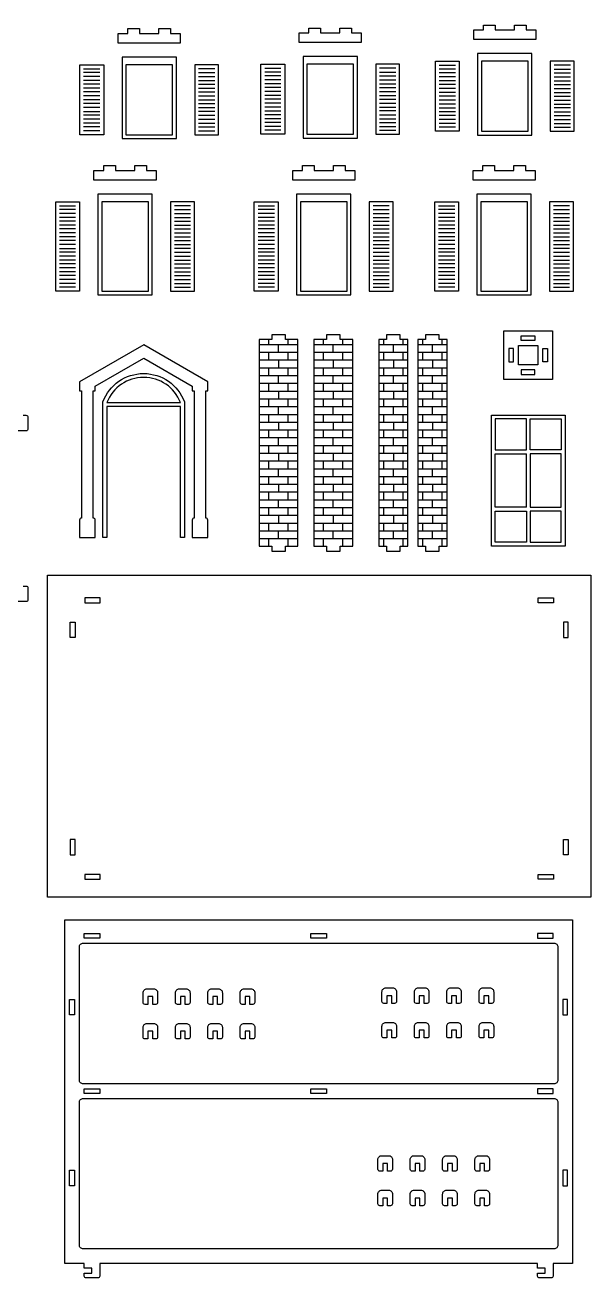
# Model space of a CAD drawing. Extents: x 7566 to 7740, y 604 to 733.
# Drawn here: x 7682.2 to 7740.5, y 604.4 to 733.5 of the extents above; entities that cross this region are included whole.
import ezdxf

# ---------------------------------------------------------------- set-up
doc = ezdxf.new("R2010")
doc.units = 0
doc.header["$MEASUREMENT"] = 0
doc.layers.add('LAYER1', color=18, linetype='CONTINUOUS')

msp = doc.modelspace()

# ---------------------------------------------------------------- linework, layer by layer
at = {"layer": 'LAYER1'}
for points in [[(7728.39, 732), (7728.39, 733), (7729.39, 733), (7729.39, 733.5), (7730.59, 733.5), (7730.59, 733), (7732.59, 733), (7732.59, 733.5), (7733.79, 733.5), (7733.79, 733), (7734.79, 733), (7734.79, 732)], [(7691.75, 731.63), (7691.75, 732.63), (7692.75, 732.63), (7692.75, 733.13), (7693.95, 733.13), (7693.95, 732.63), (7695.95, 732.63), (7695.95, 733.13), (7697.15, 733.13), (7697.15, 732.63), (7698.15, 732.63), (7698.15, 731.63)], [(7710.4, 731.69), (7710.4, 732.69), (7711.4, 732.69), (7711.4, 733.19), (7712.6, 733.19), (7712.6, 732.69), (7714.6, 732.69), (7714.6, 733.19), (7715.8, 733.19), (7715.8, 732.69), (7716.8, 732.69), (7716.8, 731.69)], [(7697.75, 730.2), (7692.15, 730.2), (7692.15, 721.8), (7697.75, 721.8)], [(7716.4, 730.25), (7710.8, 730.25), (7710.8, 721.85), (7716.4, 721.85)], [(7724.44, 729.76), (7726.9, 729.76), (7726.9, 722.56), (7724.44, 722.56)], [(7734.39, 730.56), (7728.79, 730.56), (7728.79, 722.16), (7734.39, 722.16)], [(7733.99, 729.76), (7729.19, 729.76), (7729.19, 722.56), (7733.99, 722.56)], [(7738.75, 729.76), (7736.28, 729.76), (7736.28, 722.56), (7738.75, 722.56)], [(7687.79, 729.4), (7690.26, 729.4), (7690.26, 722.2), (7687.79, 722.2)], [(7697.35, 729.4), (7692.55, 729.4), (7692.55, 722.2), (7697.35, 722.2)], [(7702.1, 729.4), (7699.64, 729.4), (7699.64, 722.2), (7702.1, 722.2)], [(7706.45, 729.45), (7708.91, 729.45), (7708.91, 722.25), (7706.45, 722.25)], [(7716, 729.45), (7711.2, 729.45), (7711.2, 722.25), (7716, 722.25)], [(7720.75, 729.45), (7718.29, 729.45), (7718.29, 722.25), (7720.75, 722.25)], [(7689.26, 717.52), (7689.26, 718.52), (7690.26, 718.52), (7690.26, 719.02), (7691.46, 719.02), (7691.46, 718.52), (7693.46, 718.52), (7693.46, 719.02), (7694.66, 719.02), (7694.66, 718.52), (7695.66, 718.52), (7695.66, 717.52)], [(7709.74, 717.52), (7709.74, 718.52), (7710.74, 718.52), (7710.74, 719.02), (7711.94, 719.02), (7711.94, 718.52), (7713.94, 718.52), (7713.94, 719.02), (7715.14, 719.02), (7715.14, 718.52), (7716.14, 718.52), (7716.14, 717.52)], [(7728.33, 717.52), (7728.33, 718.52), (7729.33, 718.52), (7729.33, 719.02), (7730.53, 719.02), (7730.53, 718.52), (7732.53, 718.52), (7732.53, 719.02), (7733.73, 719.02), (7733.73, 718.52), (7734.73, 718.52), (7734.73, 717.52)], [(7695.26, 716.08), (7689.66, 716.08), (7689.66, 705.68), (7695.26, 705.68)], [(7715.74, 716.08), (7710.14, 716.08), (7710.14, 705.68), (7715.74, 705.68)], [(7734.33, 716.08), (7728.73, 716.08), (7728.73, 705.68), (7734.33, 705.68)], [(7685.31, 715.28), (7687.77, 715.28), (7687.77, 706.08), (7685.31, 706.08)], [(7694.86, 715.28), (7690.06, 715.28), (7690.06, 706.08), (7694.86, 706.08)], [(7699.61, 715.28), (7697.15, 715.28), (7697.15, 706.08), (7699.61, 706.08)], [(7705.78, 715.28), (7708.25, 715.28), (7708.25, 706.08), (7705.78, 706.08)], [(7715.34, 715.28), (7710.54, 715.28), (7710.54, 706.08), (7715.34, 706.08)], [(7720.09, 715.28), (7717.62, 715.28), (7717.62, 706.08), (7720.09, 706.08)], [(7724.38, 715.28), (7726.84, 715.28), (7726.84, 706.08), (7724.38, 706.08)], [(7733.93, 715.28), (7729.13, 715.28), (7729.13, 706.08), (7733.93, 706.08)], [(7738.68, 715.28), (7736.22, 715.28), (7736.22, 706.08), (7738.68, 706.08)], [(7706.28, 701.08), (7706.28, 679.78), (7707.58, 679.78), (7707.58, 679.28), (7708.98, 679.28), (7708.98, 679.78), (7710.28, 679.78), (7710.28, 701.08), (7708.98, 701.08), (7708.98, 701.58), (7707.58, 701.58), (7707.58, 701.08)], [(7711.92, 701.08), (7711.92, 679.78), (7713.22, 679.78), (7713.22, 679.28), (7714.62, 679.28), (7714.62, 679.78), (7715.92, 679.78), (7715.92, 701.08), (7714.62, 701.08), (7714.62, 701.58), (7713.22, 701.58), (7713.22, 701.08)], [(7718.62, 701.08), (7718.62, 679.78), (7719.42, 679.78), (7719.42, 679.28), (7720.82, 679.28), (7720.82, 679.78), (7721.62, 679.78), (7721.62, 701.08), (7720.82, 701.08), (7720.82, 701.58), (7719.42, 701.58), (7719.42, 701.08)], [(7722.64, 701.08), (7722.64, 679.78), (7723.44, 679.78), (7723.44, 679.28), (7724.84, 679.28), (7724.84, 679.78), (7725.64, 679.78), (7725.64, 701.08), (7724.84, 701.08), (7724.84, 701.58), (7723.44, 701.58), (7723.44, 701.08)], [(7736.5, 701.98), (7736.5, 696.98), (7731.5, 696.98), (7731.5, 701.98)], [(7733.3, 701.48), (7734.7, 701.48), (7734.7, 700.98), (7733.3, 700.98)], [(7732, 698.78), (7732.5, 698.78), (7732.5, 700.18), (7732, 700.18)], [(7733, 700.47), (7734.99, 700.47), (7734.99, 698.49), (7733, 698.49)], [(7735.5, 700.18), (7736, 700.18), (7736, 698.78), (7735.5, 698.78)], [(7734.7, 697.98), (7733.3, 697.98), (7733.3, 697.48), (7734.7, 697.48)], [(7730.22, 693.31), (7737.82, 693.31), (7737.82, 679.8), (7730.22, 679.8)], [(7730.62, 692.91), (7730.62, 689.71), (7733.82, 689.71), (7733.82, 692.91)], [(7734.22, 689.71), (7734.22, 692.91), (7737.42, 692.91), (7737.42, 689.71)], [(7734.22, 683.8), (7737.42, 683.8), (7737.42, 689.31), (7734.22, 689.31)], [(7730.62, 683.4), (7733.82, 683.4), (7733.82, 680.2), (7730.62, 680.2)], [(7734.22, 680.2), (7737.42, 680.2), (7737.42, 683.4), (7734.22, 683.4)], [(7684.47, 676.81), (7740.47, 676.81), (7740.47, 643.63), (7684.47, 643.63)], [(7689.91, 674.47), (7688.31, 674.47), (7688.31, 673.97), (7689.91, 673.97)], [(7735.03, 674.47), (7736.63, 674.47), (7736.63, 673.97), (7735.03, 673.97)], [(7686.81, 670.37), (7686.81, 671.97), (7687.31, 671.97), (7687.31, 670.37)], [(7738.13, 670.37), (7738.13, 671.97), (7737.63, 671.97), (7737.63, 670.37)], [(7686.81, 649.57), (7686.81, 647.97), (7687.31, 647.97), (7687.31, 649.57)], [(7738.13, 649.57), (7738.13, 647.97), (7737.63, 647.97), (7737.63, 649.57)], [(7689.91, 645.97), (7688.31, 645.97), (7688.31, 645.47), (7689.91, 645.47)], [(7735.03, 645.97), (7736.63, 645.97), (7736.63, 645.47), (7735.03, 645.47)], [(7688.25, 639.88), (7689.85, 639.88), (7689.85, 639.38), (7688.25, 639.38)], [(7711.61, 639.88), (7713.21, 639.88), (7713.21, 639.38), (7711.61, 639.38)], [(7736.57, 639.88), (7734.97, 639.88), (7734.97, 639.38), (7736.57, 639.38)], [(7686.75, 633.08), (7687.25, 633.08), (7687.25, 631.48), (7686.75, 631.48)], [(7738.07, 633.08), (7737.57, 633.08), (7737.57, 631.48), (7738.07, 631.48)], [(7688.25, 623.88), (7689.85, 623.88), (7689.85, 623.38), (7688.25, 623.38)], [(7711.61, 623.88), (7713.21, 623.88), (7713.21, 623.38), (7711.61, 623.38)], [(7736.57, 623.88), (7734.97, 623.88), (7734.97, 623.38), (7736.57, 623.38)], [(7686.75, 615.48), (7687.25, 615.48), (7687.25, 613.88), (7686.75, 613.88)], [(7738.07, 615.48), (7737.57, 615.48), (7737.57, 613.88), (7738.07, 613.88)]]:
    msp.add_lwpolyline(points, close=True, dxfattribs=at)
for points in [[(7688.19, 729), (7689.86, 729)], [(7689.86, 728.6), (7688.19, 728.6)], [(7701.7, 729), (7700.04, 729)], [(7700.04, 728.6), (7701.7, 728.6)], [(7706.85, 729.05), (7708.51, 729.05)], [(7708.51, 728.65), (7706.85, 728.65)], [(7708.51, 728.25), (7706.85, 728.25)], [(7720.35, 729.05), (7718.69, 729.05)], [(7718.69, 728.65), (7720.35, 728.65)], [(7718.69, 728.25), (7720.35, 728.25)], [(7724.84, 729.36), (7726.5, 729.36)], [(7726.5, 728.96), (7724.84, 728.96)], [(7726.5, 728.56), (7724.84, 728.56)], [(7738.35, 729.36), (7736.68, 729.36)], [(7736.68, 728.96), (7738.35, 728.96)], [(7736.68, 728.56), (7738.35, 728.56)], [(7689.86, 728.2), (7688.19, 728.2)], [(7689.86, 727.8), (7688.19, 727.8)], [(7689.86, 727.4), (7688.19, 727.4)], [(7689.86, 727), (7688.19, 727)], [(7700.04, 728.2), (7701.7, 728.2)], [(7700.04, 727.8), (7701.7, 727.8)], [(7700.04, 727.4), (7701.7, 727.4)], [(7700.04, 727), (7701.7, 727)], [(7708.51, 727.85), (7706.85, 727.85)], [(7708.51, 727.45), (7706.85, 727.45)], [(7708.51, 727.05), (7706.85, 727.05)], [(7718.69, 727.85), (7720.35, 727.85)], [(7718.69, 727.45), (7720.35, 727.45)], [(7718.69, 727.05), (7720.35, 727.05)], [(7726.5, 728.16), (7724.84, 728.16)], [(7726.5, 727.76), (7724.84, 727.76)], [(7726.5, 727.36), (7724.84, 727.36)], [(7726.5, 726.96), (7724.84, 726.96)], [(7736.68, 728.16), (7738.35, 728.16)], [(7736.68, 727.76), (7738.35, 727.76)], [(7736.68, 727.36), (7738.35, 727.36)], [(7736.68, 726.96), (7738.35, 726.96)], [(7689.86, 726.6), (7688.19, 726.6)], [(7689.86, 726.2), (7688.19, 726.2)], [(7689.86, 725.8), (7688.19, 725.8)], [(7700.04, 726.6), (7701.7, 726.6)], [(7700.04, 726.2), (7701.7, 726.2)], [(7700.04, 725.8), (7701.7, 725.8)], [(7708.51, 726.65), (7706.85, 726.65)], [(7708.51, 726.25), (7706.85, 726.25)], [(7708.51, 725.85), (7706.85, 725.85)], [(7718.69, 726.65), (7720.35, 726.65)], [(7718.69, 726.25), (7720.35, 726.25)], [(7718.69, 725.85), (7720.35, 725.85)], [(7726.5, 726.56), (7724.84, 726.56)], [(7726.5, 726.16), (7724.84, 726.16)], [(7726.5, 725.76), (7724.84, 725.76)], [(7736.68, 726.56), (7738.35, 726.56)], [(7736.68, 726.16), (7738.35, 726.16)], [(7736.68, 725.76), (7738.35, 725.76)], [(7689.86, 725.4), (7688.19, 725.4)], [(7689.86, 725), (7688.19, 725)], [(7688.19, 724.6), (7689.86, 724.6)], [(7700.04, 725.4), (7701.7, 725.4)], [(7700.04, 725), (7701.7, 725)], [(7701.7, 724.6), (7700.04, 724.6)], [(7708.51, 725.45), (7706.85, 725.45)], [(7708.51, 725.05), (7706.85, 725.05)], [(7706.85, 724.65), (7708.51, 724.65)], [(7718.69, 725.45), (7720.35, 725.45)], [(7718.69, 725.05), (7720.35, 725.05)], [(7720.35, 724.65), (7718.69, 724.65)], [(7726.5, 725.36), (7724.84, 725.36)], [(7724.84, 724.96), (7726.5, 724.96)], [(7726.5, 724.56), (7724.84, 724.56)], [(7736.68, 725.36), (7738.35, 725.36)], [(7738.35, 724.96), (7736.68, 724.96)], [(7736.68, 724.56), (7738.35, 724.56)], [(7689.86, 724.2), (7688.19, 724.2)], [(7689.86, 723.8), (7688.19, 723.8)], [(7689.86, 723.4), (7688.19, 723.4)], [(7700.04, 724.2), (7701.7, 724.2)], [(7700.04, 723.8), (7701.7, 723.8)], [(7700.04, 723.4), (7701.7, 723.4)], [(7708.51, 724.25), (7706.85, 724.25)], [(7708.51, 723.85), (7706.85, 723.85)], [(7708.51, 723.45), (7706.85, 723.45)], [(7708.51, 723.05), (7706.85, 723.05)], [(7718.69, 724.25), (7720.35, 724.25)], [(7718.69, 723.85), (7720.35, 723.85)], [(7718.69, 723.45), (7720.35, 723.45)], [(7718.69, 723.05), (7720.35, 723.05)], [(7726.5, 724.16), (7724.84, 724.16)], [(7726.5, 723.76), (7724.84, 723.76)], [(7726.5, 723.36), (7724.84, 723.36)], [(7736.68, 724.16), (7738.35, 724.16)], [(7736.68, 723.76), (7738.35, 723.76)], [(7736.68, 723.36), (7738.35, 723.36)], [(7689.86, 723), (7688.19, 723)], [(7689.86, 722.6), (7688.19, 722.6)], [(7700.04, 723), (7701.7, 723)], [(7700.04, 722.6), (7701.7, 722.6)], [(7708.51, 722.65), (7706.85, 722.65)], [(7718.69, 722.65), (7720.35, 722.65)], [(7726.5, 722.96), (7724.84, 722.96)], [(7736.68, 722.96), (7738.35, 722.96)], [(7685.71, 714.88), (7687.37, 714.88)], [(7687.37, 714.48), (7685.71, 714.48)], [(7687.37, 714.08), (7685.71, 714.08)], [(7699.21, 714.88), (7697.55, 714.88)], [(7697.55, 714.48), (7699.21, 714.48)], [(7697.55, 714.08), (7699.21, 714.08)], [(7706.18, 714.88), (7707.85, 714.88)], [(7707.85, 714.48), (7706.18, 714.48)], [(7707.85, 714.08), (7706.18, 714.08)], [(7719.69, 714.88), (7718.02, 714.88)], [(7718.02, 714.48), (7719.69, 714.48)], [(7718.02, 714.08), (7719.69, 714.08)], [(7724.78, 714.88), (7726.44, 714.88)], [(7726.44, 714.48), (7724.78, 714.48)], [(7726.44, 714.08), (7724.78, 714.08)], [(7738.28, 714.88), (7736.62, 714.88)], [(7736.62, 714.48), (7738.28, 714.48)], [(7736.62, 714.08), (7738.28, 714.08)], [(7687.37, 713.68), (7685.71, 713.68)], [(7687.37, 713.28), (7685.71, 713.28)], [(7687.37, 712.88), (7685.71, 712.88)], [(7697.55, 713.68), (7699.21, 713.68)], [(7697.55, 713.28), (7699.21, 713.28)], [(7697.55, 712.88), (7699.21, 712.88)], [(7707.85, 713.68), (7706.18, 713.68)], [(7707.85, 713.28), (7706.18, 713.28)], [(7707.85, 712.88), (7706.18, 712.88)], [(7718.02, 713.68), (7719.69, 713.68)], [(7718.02, 713.28), (7719.69, 713.28)], [(7718.02, 712.88), (7719.69, 712.88)], [(7726.44, 713.68), (7724.78, 713.68)], [(7726.44, 713.28), (7724.78, 713.28)], [(7726.44, 712.88), (7724.78, 712.88)], [(7736.62, 713.68), (7738.28, 713.68)], [(7736.62, 713.28), (7738.28, 713.28)], [(7736.62, 712.88), (7738.28, 712.88)], [(7687.37, 712.48), (7685.71, 712.48)], [(7687.37, 712.08), (7685.71, 712.08)], [(7687.37, 711.68), (7685.71, 711.68)], [(7697.55, 712.48), (7699.21, 712.48)], [(7697.55, 712.08), (7699.21, 712.08)], [(7697.55, 711.68), (7699.21, 711.68)], [(7707.85, 712.48), (7706.18, 712.48)], [(7707.85, 712.08), (7706.18, 712.08)], [(7707.85, 711.68), (7706.18, 711.68)], [(7718.02, 712.48), (7719.69, 712.48)], [(7718.02, 712.08), (7719.69, 712.08)], [(7718.02, 711.68), (7719.69, 711.68)], [(7726.44, 712.48), (7724.78, 712.48)], [(7726.44, 712.08), (7724.78, 712.08)], [(7726.44, 711.68), (7724.78, 711.68)], [(7736.62, 712.48), (7738.28, 712.48)], [(7736.62, 712.08), (7738.28, 712.08)], [(7736.62, 711.68), (7738.28, 711.68)], [(7687.37, 711.28), (7685.71, 711.28)], [(7687.37, 710.88), (7685.71, 710.88)], [(7685.71, 710.48), (7687.37, 710.48)], [(7697.55, 711.28), (7699.21, 711.28)], [(7697.55, 710.88), (7699.21, 710.88)], [(7699.21, 710.48), (7697.55, 710.48)], [(7707.85, 711.28), (7706.18, 711.28)], [(7707.85, 710.88), (7706.18, 710.88)], [(7706.18, 710.48), (7707.85, 710.48)], [(7718.02, 711.28), (7719.69, 711.28)], [(7718.02, 710.88), (7719.69, 710.88)], [(7719.69, 710.48), (7718.02, 710.48)], [(7726.44, 711.28), (7724.78, 711.28)], [(7726.44, 710.88), (7724.78, 710.88)], [(7724.78, 710.48), (7726.44, 710.48)], [(7736.62, 711.28), (7738.28, 711.28)], [(7736.62, 710.88), (7738.28, 710.88)], [(7738.28, 710.48), (7736.62, 710.48)], [(7687.37, 710.08), (7685.71, 710.08)], [(7687.37, 709.68), (7685.71, 709.68)], [(7687.37, 709.28), (7685.71, 709.28)], [(7687.37, 708.88), (7685.71, 708.88)], [(7697.55, 710.08), (7699.21, 710.08)], [(7697.55, 709.68), (7699.21, 709.68)], [(7697.55, 709.28), (7699.21, 709.28)], [(7697.55, 708.88), (7699.21, 708.88)], [(7707.85, 710.08), (7706.18, 710.08)], [(7707.85, 709.68), (7706.18, 709.68)], [(7707.85, 709.28), (7706.18, 709.28)], [(7707.85, 708.88), (7706.18, 708.88)], [(7718.02, 710.08), (7719.69, 710.08)], [(7718.02, 709.68), (7719.69, 709.68)], [(7718.02, 709.28), (7719.69, 709.28)], [(7718.02, 708.88), (7719.69, 708.88)], [(7726.44, 710.08), (7724.78, 710.08)], [(7726.44, 709.68), (7724.78, 709.68)], [(7726.44, 709.28), (7724.78, 709.28)], [(7726.44, 708.88), (7724.78, 708.88)], [(7736.62, 710.08), (7738.28, 710.08)], [(7736.62, 709.68), (7738.28, 709.68)], [(7736.62, 709.28), (7738.28, 709.28)], [(7736.62, 708.88), (7738.28, 708.88)], [(7687.37, 708.48), (7685.71, 708.48)], [(7687.37, 708.08), (7685.71, 708.08)], [(7687.37, 707.68), (7685.71, 707.68)], [(7697.55, 708.48), (7699.21, 708.48)], [(7697.55, 708.08), (7699.21, 708.08)], [(7697.55, 707.68), (7699.21, 707.68)], [(7707.85, 708.48), (7706.18, 708.48)], [(7707.85, 708.08), (7706.18, 708.08)], [(7707.85, 707.68), (7706.18, 707.68)], [(7718.02, 708.48), (7719.69, 708.48)], [(7718.02, 708.08), (7719.69, 708.08)], [(7718.02, 707.68), (7719.69, 707.68)], [(7726.44, 708.48), (7724.78, 708.48)], [(7726.44, 708.08), (7724.78, 708.08)], [(7726.44, 707.68), (7724.78, 707.68)], [(7736.62, 708.48), (7738.28, 708.48)], [(7736.62, 708.08), (7738.28, 708.08)], [(7736.62, 707.68), (7738.28, 707.68)], [(7687.37, 707.28), (7685.71, 707.28)], [(7687.37, 706.88), (7685.71, 706.88)], [(7687.37, 706.48), (7685.71, 706.48)], [(7697.55, 707.28), (7699.21, 707.28)], [(7697.55, 706.88), (7699.21, 706.88)], [(7697.55, 706.48), (7699.21, 706.48)], [(7707.85, 707.28), (7706.18, 707.28)], [(7707.85, 706.88), (7706.18, 706.88)], [(7707.85, 706.48), (7706.18, 706.48)], [(7718.02, 707.28), (7719.69, 707.28)], [(7718.02, 706.88), (7719.69, 706.88)], [(7718.02, 706.48), (7719.69, 706.48)], [(7726.44, 707.28), (7724.78, 707.28)], [(7726.44, 706.88), (7724.78, 706.88)], [(7726.44, 706.48), (7724.78, 706.48)], [(7736.62, 707.28), (7738.28, 707.28)], [(7736.62, 706.88), (7738.28, 706.88)], [(7736.62, 706.48), (7738.28, 706.48)], [(7706.28, 700.58), (7710.28, 700.58)], [(7707.28, 700.58), (7707.28, 701.08)], [(7708.28, 699.78), (7708.28, 700.58)], [(7709.28, 700.58), (7709.28, 701.08)], [(7711.92, 700.58), (7715.92, 700.58)], [(7712.92, 700.58), (7712.92, 701.08)], [(7713.92, 699.78), (7713.92, 700.58)], [(7714.92, 700.58), (7714.92, 701.08)], [(7718.62, 700.58), (7721.62, 700.58)], [(7719.12, 700.58), (7719.12, 701.08)], [(7720.12, 699.78), (7720.12, 700.58)], [(7721.12, 700.58), (7721.12, 701.08)], [(7722.64, 700.58), (7725.64, 700.58)], [(7723.14, 700.58), (7723.14, 701.08)], [(7724.14, 699.78), (7724.14, 700.58)], [(7725.14, 700.58), (7725.14, 701.08)], [(7706.28, 699.78), (7710.28, 699.78)], [(7706.28, 698.98), (7710.28, 698.98)], [(7707.28, 698.98), (7707.28, 699.78)], [(7708.28, 698.98), (7708.28, 698.18)], [(7709.28, 698.98), (7709.28, 699.78)], [(7711.92, 699.78), (7715.92, 699.78)], [(7711.92, 698.98), (7715.92, 698.98)], [(7712.92, 698.98), (7712.92, 699.78)], [(7713.92, 698.98), (7713.92, 698.18)], [(7714.92, 698.98), (7714.92, 699.78)], [(7718.62, 699.78), (7721.62, 699.78)], [(7718.62, 698.98), (7721.62, 698.98)], [(7719.12, 698.98), (7719.12, 699.78)], [(7720.12, 698.98), (7720.12, 698.18)], [(7721.12, 698.98), (7721.12, 699.78)], [(7722.64, 699.78), (7725.64, 699.78)], [(7722.64, 698.98), (7725.64, 698.98)], [(7723.14, 698.98), (7723.14, 699.78)], [(7724.14, 698.98), (7724.14, 698.18)], [(7725.14, 698.98), (7725.14, 699.78)], [(7706.28, 698.18), (7710.28, 698.18)], [(7706.28, 697.38), (7710.28, 697.38)], [(7707.28, 697.38), (7707.28, 698.18)], [(7708.28, 696.58), (7708.28, 697.38)], [(7709.28, 697.38), (7709.28, 698.18)], [(7711.92, 698.18), (7715.92, 698.18)], [(7711.92, 697.38), (7715.92, 697.38)], [(7712.92, 697.38), (7712.92, 698.18)], [(7713.92, 696.58), (7713.92, 697.38)], [(7714.92, 697.38), (7714.92, 698.18)], [(7718.62, 698.18), (7721.62, 698.18)], [(7718.62, 697.38), (7721.62, 697.38)], [(7719.12, 697.38), (7719.12, 698.18)], [(7720.12, 696.58), (7720.12, 697.38)], [(7721.12, 697.38), (7721.12, 698.18)], [(7722.64, 698.18), (7725.64, 698.18)], [(7722.64, 697.38), (7725.64, 697.38)], [(7723.14, 697.38), (7723.14, 698.18)], [(7724.14, 696.58), (7724.14, 697.38)], [(7725.14, 697.38), (7725.14, 698.18)], [(7706.28, 696.58), (7710.28, 696.58)], [(7707.28, 695.78), (7707.28, 696.58)], [(7709.28, 695.78), (7709.28, 696.58)], [(7711.92, 696.58), (7715.92, 696.58)], [(7712.92, 695.78), (7712.92, 696.58)], [(7714.92, 695.78), (7714.92, 696.58)], [(7718.62, 696.58), (7721.62, 696.58)], [(7719.12, 695.78), (7719.12, 696.58)], [(7721.12, 695.78), (7721.12, 696.58)], [(7722.64, 696.58), (7725.64, 696.58)], [(7723.14, 695.78), (7723.14, 696.58)], [(7725.14, 695.78), (7725.14, 696.58)], [(7706.28, 695.78), (7710.28, 695.78)], [(7706.28, 694.98), (7710.28, 694.98)], [(7707.28, 694.18), (7707.28, 694.98)], [(7708.28, 695.78), (7708.28, 694.98)], [(7709.28, 694.18), (7709.28, 694.98)], [(7711.92, 695.78), (7715.92, 695.78)], [(7711.92, 694.98), (7715.92, 694.98)], [(7712.92, 694.18), (7712.92, 694.98)], [(7713.92, 695.78), (7713.92, 694.98)], [(7714.92, 694.18), (7714.92, 694.98)], [(7718.62, 695.78), (7721.62, 695.78)], [(7718.62, 694.98), (7721.62, 694.98)], [(7719.12, 694.18), (7719.12, 694.98)], [(7720.12, 695.78), (7720.12, 694.98)], [(7721.12, 694.18), (7721.12, 694.98)], [(7722.64, 695.78), (7725.64, 695.78)], [(7722.64, 694.98), (7725.64, 694.98)], [(7723.14, 694.18), (7723.14, 694.98)], [(7724.14, 695.78), (7724.14, 694.98)], [(7725.14, 694.18), (7725.14, 694.98)], [(7706.28, 694.18), (7710.28, 694.18)], [(7706.28, 693.38), (7710.28, 693.38)], [(7707.28, 692.58), (7707.28, 693.38)], [(7708.28, 693.38), (7708.28, 694.18)], [(7709.28, 692.58), (7709.28, 693.38)], [(7711.92, 694.18), (7715.92, 694.18)], [(7711.92, 693.38), (7715.92, 693.38)], [(7712.92, 692.58), (7712.92, 693.38)], [(7713.92, 693.38), (7713.92, 694.18)], [(7714.92, 692.58), (7714.92, 693.38)], [(7718.62, 694.18), (7721.62, 694.18)], [(7718.62, 693.38), (7721.62, 693.38)], [(7719.12, 692.58), (7719.12, 693.38)], [(7720.12, 693.38), (7720.12, 694.18)], [(7721.12, 692.58), (7721.12, 693.38)], [(7722.64, 694.18), (7725.64, 694.18)], [(7722.64, 693.38), (7725.64, 693.38)], [(7723.14, 692.58), (7723.14, 693.38)], [(7724.14, 693.38), (7724.14, 694.18)], [(7725.14, 692.58), (7725.14, 693.38)], [(7706.28, 692.58), (7710.28, 692.58)], [(7708.28, 692.58), (7708.28, 691.78)], [(7711.92, 692.58), (7715.92, 692.58)], [(7713.92, 692.58), (7713.92, 691.78)], [(7718.62, 692.58), (7721.62, 692.58)], [(7720.12, 692.58), (7720.12, 691.78)], [(7722.64, 692.58), (7725.64, 692.58)], [(7724.14, 692.58), (7724.14, 691.78)], [(7706.28, 691.78), (7710.28, 691.78)], [(7706.28, 690.98), (7710.28, 690.98)], [(7707.28, 690.98), (7707.28, 691.78)], [(7708.28, 690.18), (7708.28, 690.98)], [(7709.28, 690.98), (7709.28, 691.78)], [(7711.92, 691.78), (7715.92, 691.78)], [(7711.92, 690.98), (7715.92, 690.98)], [(7712.92, 690.98), (7712.92, 691.78)], [(7713.92, 690.18), (7713.92, 690.98)], [(7714.92, 690.98), (7714.92, 691.78)], [(7718.62, 691.78), (7721.62, 691.78)], [(7718.62, 690.98), (7721.62, 690.98)], [(7719.12, 690.98), (7719.12, 691.78)], [(7720.12, 690.18), (7720.12, 690.98)], [(7721.12, 690.98), (7721.12, 691.78)], [(7722.64, 691.78), (7725.64, 691.78)], [(7722.64, 690.98), (7725.64, 690.98)], [(7723.14, 690.98), (7723.14, 691.78)], [(7724.14, 690.18), (7724.14, 690.98)], [(7725.14, 690.98), (7725.14, 691.78)], [(7706.28, 690.18), (7710.28, 690.18)], [(7707.28, 689.38), (7707.28, 690.18)], [(7709.28, 689.38), (7709.28, 690.18)], [(7711.92, 690.18), (7715.92, 690.18)], [(7712.92, 689.38), (7712.92, 690.18)], [(7714.92, 689.38), (7714.92, 690.18)], [(7718.62, 690.18), (7721.62, 690.18)], [(7719.12, 689.38), (7719.12, 690.18)], [(7721.12, 689.38), (7721.12, 690.18)], [(7722.64, 690.18), (7725.64, 690.18)], [(7723.14, 689.38), (7723.14, 690.18)], [(7725.14, 689.38), (7725.14, 690.18)], [(7706.28, 689.38), (7710.28, 689.38)], [(7706.28, 688.58), (7710.28, 688.58)], [(7707.28, 687.78), (7707.28, 688.58)], [(7708.28, 689.38), (7708.28, 688.58)], [(7709.28, 687.78), (7709.28, 688.58)], [(7711.92, 689.38), (7715.92, 689.38)], [(7711.92, 688.58), (7715.92, 688.58)], [(7712.92, 687.78), (7712.92, 688.58)], [(7713.92, 689.38), (7713.92, 688.58)], [(7714.92, 687.78), (7714.92, 688.58)], [(7718.62, 689.38), (7721.62, 689.38)], [(7718.62, 688.58), (7721.62, 688.58)], [(7719.12, 687.78), (7719.12, 688.58)], [(7720.12, 689.38), (7720.12, 688.58)], [(7721.12, 687.78), (7721.12, 688.58)], [(7722.64, 689.38), (7725.64, 689.38)], [(7722.64, 688.58), (7725.64, 688.58)], [(7723.14, 687.78), (7723.14, 688.58)], [(7724.14, 689.38), (7724.14, 688.58)], [(7725.14, 687.78), (7725.14, 688.58)], [(7733.82, 683.8), (7730.62, 683.8), (7730.62, 689.31), (7733.82, 689.31)], [(7733.82, 683.8), (7733.82, 689.31)], [(7706.28, 687.78), (7710.28, 687.78)], [(7706.28, 686.98), (7710.28, 686.98)], [(7707.28, 686.18), (7707.28, 686.98)], [(7708.28, 686.98), (7708.28, 687.78)], [(7709.28, 686.18), (7709.28, 686.98)], [(7711.92, 687.78), (7715.92, 687.78)], [(7711.92, 686.98), (7715.92, 686.98)], [(7712.92, 686.18), (7712.92, 686.98)], [(7713.92, 686.98), (7713.92, 687.78)], [(7714.92, 686.18), (7714.92, 686.98)], [(7718.62, 687.78), (7721.62, 687.78)], [(7718.62, 686.98), (7721.62, 686.98)], [(7719.12, 686.18), (7719.12, 686.98)], [(7720.12, 686.98), (7720.12, 687.78)], [(7721.12, 686.18), (7721.12, 686.98)], [(7722.64, 687.78), (7725.64, 687.78)], [(7722.64, 686.98), (7725.64, 686.98)], [(7723.14, 686.18), (7723.14, 686.98)], [(7724.14, 686.98), (7724.14, 687.78)], [(7725.14, 686.18), (7725.14, 686.98)], [(7706.28, 686.18), (7710.28, 686.18)], [(7708.28, 686.18), (7708.28, 685.38)], [(7711.92, 686.18), (7715.92, 686.18)], [(7713.92, 686.18), (7713.92, 685.38)], [(7718.62, 686.18), (7721.62, 686.18)], [(7720.12, 686.18), (7720.12, 685.38)], [(7722.64, 686.18), (7725.64, 686.18)], [(7724.14, 686.18), (7724.14, 685.38)], [(7706.28, 685.38), (7710.28, 685.38)], [(7706.28, 684.58), (7710.28, 684.58)], [(7707.28, 684.58), (7707.28, 685.38)], [(7708.28, 683.78), (7708.28, 684.58)], [(7709.28, 684.58), (7709.28, 685.38)], [(7711.92, 685.38), (7715.92, 685.38)], [(7711.92, 684.58), (7715.92, 684.58)], [(7712.92, 684.58), (7712.92, 685.38)], [(7713.92, 683.78), (7713.92, 684.58)], [(7714.92, 684.58), (7714.92, 685.38)], [(7718.62, 685.38), (7721.62, 685.38)], [(7718.62, 684.58), (7721.62, 684.58)], [(7719.12, 684.58), (7719.12, 685.38)], [(7720.12, 683.78), (7720.12, 684.58)], [(7721.12, 684.58), (7721.12, 685.38)], [(7722.64, 685.38), (7725.64, 685.38)], [(7722.64, 684.58), (7725.64, 684.58)], [(7723.14, 684.58), (7723.14, 685.38)], [(7724.14, 683.78), (7724.14, 684.58)], [(7725.14, 684.58), (7725.14, 685.38)], [(7706.28, 683.78), (7710.28, 683.78)], [(7707.28, 682.98), (7707.28, 683.78)], [(7709.28, 682.98), (7709.28, 683.78)], [(7711.92, 683.78), (7715.92, 683.78)], [(7712.92, 682.98), (7712.92, 683.78)], [(7714.92, 682.98), (7714.92, 683.78)], [(7718.62, 683.78), (7721.62, 683.78)], [(7719.12, 682.98), (7719.12, 683.78)], [(7721.12, 682.98), (7721.12, 683.78)], [(7722.64, 683.78), (7725.64, 683.78)], [(7723.14, 682.98), (7723.14, 683.78)], [(7725.14, 682.98), (7725.14, 683.78)], [(7706.28, 682.98), (7710.28, 682.98)], [(7706.28, 682.18), (7710.28, 682.18)], [(7707.28, 681.38), (7707.28, 682.18)], [(7708.28, 682.98), (7708.28, 682.18)], [(7709.28, 681.38), (7709.28, 682.18)], [(7711.92, 682.98), (7715.92, 682.98)], [(7711.92, 682.18), (7715.92, 682.18)], [(7712.92, 681.38), (7712.92, 682.18)], [(7713.92, 682.98), (7713.92, 682.18)], [(7714.92, 681.38), (7714.92, 682.18)], [(7718.62, 682.98), (7721.62, 682.98)], [(7718.62, 682.18), (7721.62, 682.18)], [(7719.12, 681.38), (7719.12, 682.18)], [(7720.12, 682.98), (7720.12, 682.18)], [(7721.12, 681.38), (7721.12, 682.18)], [(7722.64, 682.98), (7725.64, 682.98)], [(7722.64, 682.18), (7725.64, 682.18)], [(7723.14, 681.38), (7723.14, 682.18)], [(7724.14, 682.98), (7724.14, 682.18)], [(7725.14, 681.38), (7725.14, 682.18)], [(7706.28, 681.38), (7710.28, 681.38)], [(7706.28, 680.58), (7710.28, 680.58)], [(7707.28, 679.78), (7707.28, 680.58)], [(7708.28, 680.58), (7708.28, 681.38)], [(7709.28, 679.78), (7709.28, 680.58)], [(7711.92, 681.38), (7715.92, 681.38)], [(7711.92, 680.58), (7715.92, 680.58)], [(7712.92, 679.78), (7712.92, 680.58)], [(7713.92, 680.58), (7713.92, 681.38)], [(7714.92, 679.78), (7714.92, 680.58)], [(7718.62, 681.38), (7721.62, 681.38)], [(7718.62, 680.58), (7721.62, 680.58)], [(7719.12, 679.78), (7719.12, 680.58)], [(7720.12, 680.58), (7720.12, 681.38)], [(7721.12, 679.78), (7721.12, 680.58)], [(7722.64, 681.38), (7725.64, 681.38)], [(7722.64, 680.58), (7725.64, 680.58)], [(7723.14, 679.78), (7723.14, 680.58)], [(7724.14, 680.58), (7724.14, 681.38)], [(7725.14, 679.78), (7725.14, 680.58)]]:
    msp.add_lwpolyline(points, dxfattribs=at)
for points in [[(7689.18, 682.69), (7689.18, 695.81), (7689.38, 695.81), (7689.38, 696.27), (7694.38, 699.16), (7699.38, 696.27), (7699.38, 695.81), (7699.58, 695.81), (7699.58, 682.69, 0.414214), (7699.38, 682.49), (7699.38, 680.69), (7700.98, 680.69), (7700.98, 682.49, 0.414214), (7700.78, 682.69), (7700.78, 695.81), (7700.98, 695.81), (7700.98, 696.74), (7694.38, 700.55), (7687.78, 696.74), (7687.78, 695.81), (7687.98, 695.81), (7687.98, 682.69, 0.414214), (7687.78, 682.49), (7687.78, 680.69), (7689.38, 680.69), (7689.38, 682.49, 0.414214)], [(7690.18, 680.69), (7690.18, 694.67, -0.694192), (7698.58, 694.67), (7698.58, 680.69), (7698.18, 680.69), (7698.18, 694.2), (7690.58, 694.2), (7690.58, 680.69)], [(7690.58, 694.6), (7698.18, 694.6, 0.681461)], [(7688.45, 604.38, -0.414214), (7688.25, 604.58), (7688.25, 604.88), (7689.05, 604.88), (7689.05, 605.38), (7688.25, 605.38), (7688.25, 605.88), (7686.25, 605.88), (7686.25, 641.29), (7738.57, 641.29), (7738.57, 605.88), (7736.57, 605.88), (7736.57, 604.58, -0.414214), (7736.37, 604.38), (7735.17, 604.38, -0.414214), (7734.97, 604.58), (7734.97, 604.88), (7735.77, 604.88), (7735.77, 605.38), (7734.97, 605.38), (7734.97, 605.88), (7689.85, 605.88), (7689.85, 604.58, -0.414214), (7689.65, 604.38)], [(7737.07, 638.48), (7737.07, 624.78, -0.414214), (7736.67, 624.38), (7688.15, 624.38, -0.414214), (7687.75, 624.78), (7687.75, 638.48, -0.414214), (7688.15, 638.88), (7736.67, 638.88, -0.414214)], [(7694.32, 632.77), (7694.32, 633.77, -0.414214), (7694.72, 634.17), (7695.42, 634.17, -0.414214), (7695.82, 633.77), (7695.82, 632.77, -0.414214), (7695.62, 632.57), (7695.32, 632.57), (7695.32, 633.37), (7694.82, 633.37), (7694.82, 632.57), (7694.52, 632.57, -0.414214)], [(7697.66, 632.77), (7697.66, 633.77, -0.414214), (7698.06, 634.17), (7698.76, 634.17, -0.414214), (7699.16, 633.77), (7699.16, 632.77, -0.414214), (7698.96, 632.57), (7698.66, 632.57), (7698.66, 633.37), (7698.16, 633.37), (7698.16, 632.57), (7697.86, 632.57, -0.414214)], [(7700.99, 632.77), (7700.99, 633.77, -0.414214), (7701.39, 634.17), (7702.09, 634.17, -0.414214), (7702.49, 633.77), (7702.49, 632.77, -0.414214), (7702.29, 632.57), (7701.99, 632.57), (7701.99, 633.37), (7701.49, 633.37), (7701.49, 632.57), (7701.19, 632.57, -0.414214)], [(7704.33, 632.77), (7704.33, 633.77, -0.414214), (7704.73, 634.17), (7705.43, 634.17, -0.414214), (7705.83, 633.77), (7705.83, 632.77, -0.414214), (7705.63, 632.57), (7705.33, 632.57), (7705.33, 633.37), (7704.83, 633.37), (7704.83, 632.57), (7704.53, 632.57, -0.414214)], [(7718.94, 632.87), (7718.94, 633.87, -0.414214), (7719.34, 634.27), (7720.04, 634.27, -0.414214), (7720.44, 633.87), (7720.44, 632.87, -0.414214), (7720.24, 632.67), (7719.94, 632.67), (7719.94, 633.47), (7719.44, 633.47), (7719.44, 632.67), (7719.14, 632.67, -0.414214)], [(7722.28, 632.87), (7722.28, 633.87, -0.414214), (7722.68, 634.27), (7723.38, 634.27, -0.414214), (7723.78, 633.87), (7723.78, 632.87, -0.414214), (7723.58, 632.67), (7723.28, 632.67), (7723.28, 633.47), (7722.78, 633.47), (7722.78, 632.67), (7722.48, 632.67, -0.414214)], [(7725.61, 632.87), (7725.61, 633.87, -0.414214), (7726.01, 634.27), (7726.71, 634.27, -0.414214), (7727.11, 633.87), (7727.11, 632.87, -0.414214), (7726.91, 632.67), (7726.61, 632.67), (7726.61, 633.47), (7726.11, 633.47), (7726.11, 632.67), (7725.81, 632.67, -0.414214)], [(7728.95, 632.87), (7728.95, 633.87, -0.414214), (7729.35, 634.27), (7730.05, 634.27, -0.414214), (7730.45, 633.87), (7730.45, 632.87, -0.414214), (7730.25, 632.67), (7729.95, 632.67), (7729.95, 633.47), (7729.45, 633.47), (7729.45, 632.67), (7729.15, 632.67, -0.414214)], [(7694.32, 629.21), (7694.32, 630.21, -0.414214), (7694.72, 630.61), (7695.42, 630.61, -0.414214), (7695.82, 630.21), (7695.82, 629.21, -0.414214), (7695.62, 629.01), (7695.32, 629.01), (7695.32, 629.81), (7694.82, 629.81), (7694.82, 629.01), (7694.52, 629.01, -0.414214)], [(7697.66, 629.21), (7697.66, 630.21, -0.414214), (7698.06, 630.61), (7698.76, 630.61, -0.414214), (7699.16, 630.21), (7699.16, 629.21, -0.414214), (7698.96, 629.01), (7698.66, 629.01), (7698.66, 629.81), (7698.16, 629.81), (7698.16, 629.01), (7697.86, 629.01, -0.414214)], [(7700.99, 629.21), (7700.99, 630.21, -0.414214), (7701.39, 630.61), (7702.09, 630.61, -0.414214), (7702.49, 630.21), (7702.49, 629.21, -0.414214), (7702.29, 629.01), (7701.99, 629.01), (7701.99, 629.81), (7701.49, 629.81), (7701.49, 629.01), (7701.19, 629.01, -0.414214)], [(7704.33, 629.21), (7704.33, 630.21, -0.414214), (7704.73, 630.61), (7705.43, 630.61, -0.414214), (7705.83, 630.21), (7705.83, 629.21, -0.414214), (7705.63, 629.01), (7705.33, 629.01), (7705.33, 629.81), (7704.83, 629.81), (7704.83, 629.01), (7704.53, 629.01, -0.414214)], [(7718.94, 629.31), (7718.94, 630.31, -0.414214), (7719.34, 630.71), (7720.04, 630.71, -0.414214), (7720.44, 630.31), (7720.44, 629.31, -0.414214), (7720.24, 629.11), (7719.94, 629.11), (7719.94, 629.91), (7719.44, 629.91), (7719.44, 629.11), (7719.14, 629.11, -0.414214)], [(7722.28, 629.31), (7722.28, 630.31, -0.414214), (7722.68, 630.71), (7723.38, 630.71, -0.414214), (7723.78, 630.31), (7723.78, 629.31, -0.414214), (7723.58, 629.11), (7723.28, 629.11), (7723.28, 629.91), (7722.78, 629.91), (7722.78, 629.11), (7722.48, 629.11, -0.414214)], [(7725.61, 629.31), (7725.61, 630.31, -0.414214), (7726.01, 630.71), (7726.71, 630.71, -0.414214), (7727.11, 630.31), (7727.11, 629.31, -0.414214), (7726.91, 629.11), (7726.61, 629.11), (7726.61, 629.91), (7726.11, 629.91), (7726.11, 629.11), (7725.81, 629.11, -0.414214)], [(7728.95, 629.31), (7728.95, 630.31, -0.414214), (7729.35, 630.71), (7730.05, 630.71, -0.414214), (7730.45, 630.31), (7730.45, 629.31, -0.414214), (7730.25, 629.11), (7729.95, 629.11), (7729.95, 629.91), (7729.45, 629.91), (7729.45, 629.11), (7729.15, 629.11, -0.414214)], [(7687.75, 622.48, -0.414214), (7688.15, 622.88), (7736.67, 622.88, -0.414214), (7737.07, 622.48), (7737.07, 607.78, -0.414214), (7736.67, 607.38), (7688.15, 607.38, -0.414214), (7687.75, 607.78)], [(7718.52, 615.58), (7718.52, 616.58, -0.414214), (7718.92, 616.98), (7719.62, 616.98, -0.414214), (7720.02, 616.58), (7720.02, 615.58, -0.414214), (7719.82, 615.38), (7719.52, 615.38), (7719.52, 616.18), (7719.02, 616.18), (7719.02, 615.38), (7718.72, 615.38, -0.414214)], [(7721.85, 615.58), (7721.85, 616.58, -0.414214), (7722.25, 616.98), (7722.95, 616.98, -0.414214), (7723.35, 616.58), (7723.35, 615.58, -0.414214), (7723.15, 615.38), (7722.85, 615.38), (7722.85, 616.18), (7722.35, 616.18), (7722.35, 615.38), (7722.05, 615.38, -0.414214)], [(7725.19, 615.58), (7725.19, 616.58, -0.414214), (7725.59, 616.98), (7726.29, 616.98, -0.414214), (7726.69, 616.58), (7726.69, 615.58, -0.414214), (7726.49, 615.38), (7726.19, 615.38), (7726.19, 616.18), (7725.69, 616.18), (7725.69, 615.38), (7725.39, 615.38, -0.414214)], [(7728.52, 615.58), (7728.52, 616.58, -0.414214), (7728.92, 616.98), (7729.62, 616.98, -0.414214), (7730.02, 616.58), (7730.02, 615.58, -0.414214), (7729.82, 615.38), (7729.52, 615.38), (7729.52, 616.18), (7729.02, 616.18), (7729.02, 615.38), (7728.72, 615.38, -0.414214)], [(7718.52, 612.02), (7718.52, 613.02, -0.414214), (7718.92, 613.42), (7719.62, 613.42, -0.414214), (7720.02, 613.02), (7720.02, 612.02, -0.414214), (7719.82, 611.82), (7719.52, 611.82), (7719.52, 612.62), (7719.02, 612.62), (7719.02, 611.82), (7718.72, 611.82, -0.414214)], [(7721.85, 612.02), (7721.85, 613.02, -0.414214), (7722.25, 613.42), (7722.95, 613.42, -0.414214), (7723.35, 613.02), (7723.35, 612.02, -0.414214), (7723.15, 611.82), (7722.85, 611.82), (7722.85, 612.62), (7722.35, 612.62), (7722.35, 611.82), (7722.05, 611.82, -0.414214)], [(7725.19, 612.02), (7725.19, 613.02, -0.414214), (7725.59, 613.42), (7726.29, 613.42, -0.414214), (7726.69, 613.02), (7726.69, 612.02, -0.414214), (7726.49, 611.82), (7726.19, 611.82), (7726.19, 612.62), (7725.69, 612.62), (7725.69, 611.82), (7725.39, 611.82, -0.414214)], [(7728.52, 612.02), (7728.52, 613.02, -0.414214), (7728.92, 613.42), (7729.62, 613.42, -0.414214), (7730.02, 613.02), (7730.02, 612.02, -0.414214), (7729.82, 611.82), (7729.52, 611.82), (7729.52, 612.62), (7729.02, 612.62), (7729.02, 611.82), (7728.72, 611.82, -0.414214)]]:
    msp.add_lwpolyline(points, format="xyb", close=True, dxfattribs=at)
for points in [[(7681.95, 693.28), (7682.25, 693.28, -0.414214), (7682.45, 693.08), (7682.45, 691.88, -0.414214), (7682.25, 691.68), (7680.95, 691.68)], [(7681.95, 675.68), (7682.25, 675.68, -0.414214), (7682.45, 675.48), (7682.45, 674.28, -0.414214), (7682.25, 674.08), (7680.95, 674.08)]]:
    msp.add_lwpolyline(points, format="xyb", dxfattribs=at)

doc.saveas('drawing.dxf')
